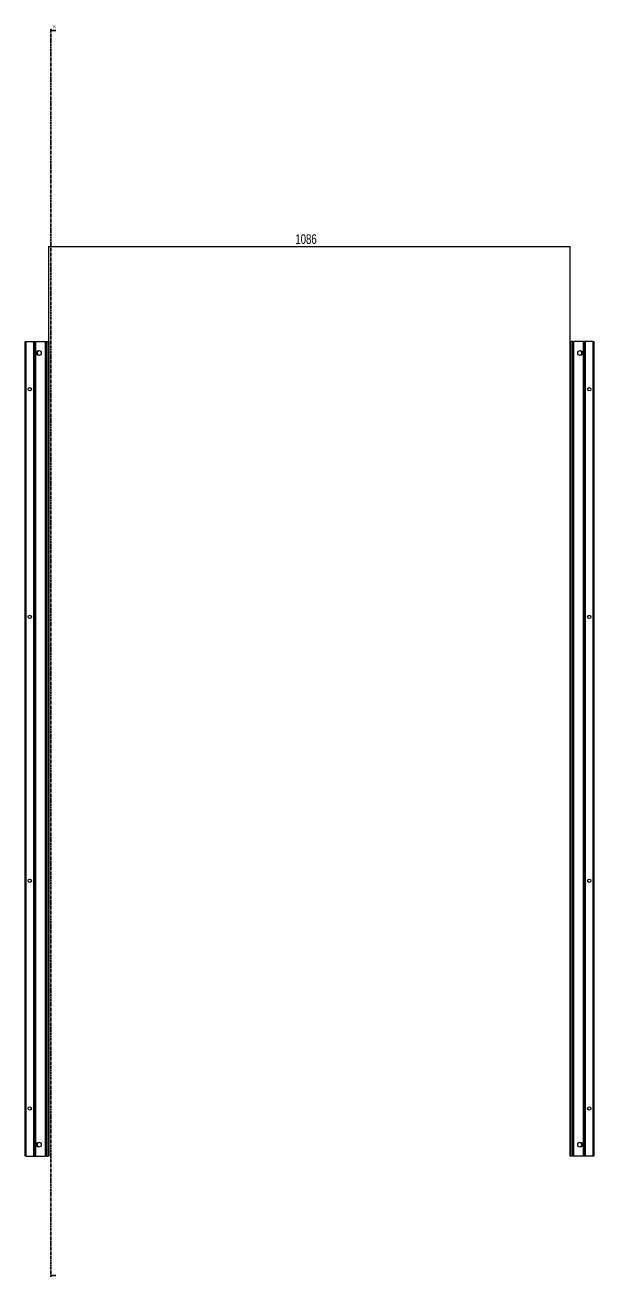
# Model space of a CAD drawing. Header units: millimetres. Extents: x -199 to 5573, y -2447 to 1507.
# Drawn here: x 2007 to 3193, y -1104 to 1507 of the extents above; entities that cross this region are included whole.
import ezdxf

# ---------------------------------------------------------------- set-up
doc = ezdxf.new("R2010")
doc.units = ezdxf.units.MM
doc.linetypes.add('CENTER', pattern=[10.16, 6.35, -1.27, 1.27, -1.27])
doc.layers.add('FORMAT', color=7, linetype='Continuous')
doc.styles.add('SLDTEXTSTYLE0', font='TXT', dxfattribs={"width": 0.75})
doc.dimstyles.new('SLDDIMSTYLE0', dxfattribs={"dimtxt": 20, "dimasz": 10, "dimexe": 0, "dimexo": 0.0625, "dimgap": 5, "dimtad": 2, "dimdec": 1, "dimrnd": 1e-09, "dimzin": 12, "dimdsep": 46, "dimtxsty": 'SLDTEXTSTYLE0', "dimsah": 1, "dimcen": 0.09, "dimadec": 0, "dimazin": 3, "dimtfac": 1, "dimtofl": 0, "dimtmove": 0, "dimatfit": 3, "dimfxl": 0, "dimfrac": 2, "dimtolj": 1, "dimtzin": 12, "dimarcsym": 0})

# ---------------------------------------------------------------- blocks, each defined once
blk = doc.blocks.new('_D_4')
at = {"layer": 'FORMAT'}
for p, q in [((2057.1, 847.2), (2057.1, 1046)), ((2057.1, 1045), (3143.1, 1045)), ((3143.1, 847.2), (3143.1, 1046))]:
    blk.add_line(p, q, dxfattribs=at)
for points in [[(2057.1, 1045), (2067.1, 1043.5), (2067.1, 1046.5)], [(3143.1, 1045), (3133.1, 1046.5), (3133.1, 1043.5)]]:
    blk.add_solid(points, dxfattribs=at)
at = {"layer": 'FORMAT', "insert": (2570.5, 1070.8), "char_height": 20, "attachment_point": 1, "style": 'SLDTEXTSTYLE0'}
blk.add_mtext('1086', dxfattribs=at)

msp = doc.modelspace()

# ---------------------------------------------------------------- linework, layer by layer
at = {"color": 7, "linetype": 'CENTER', "lineweight": 35}
msp.add_line((2060.78, 1499.09), (2060.78, -1103.67), dxfattribs=at)
at = {"color": 7, "linetype": 'Continuous', "lineweight": 35}
for p, q in [((2071.42, 1496.09), (2060.78, 1496.09)), ((2071.42, -1100.67), (2060.78, -1100.67))]:
    msp.add_line(p, q, dxfattribs=at)
at = {"color": 7, "linetype": 'Continuous', "lineweight": 25}
for p, q in [((2007.35, -851.79), (2007.35, 847.21)), ((2007.35, 847.21), (2009.35, 847.21)), ((2009.35, 847.21), (2024.7, 847.21)), ((2024.7, 847.21), (2025.35, 847.21)), ((2025.35, 823.46), (2025.35, 847.21)), ((2025.35, 847.21), (2025.94, 847.21)), ((2025.94, 847.21), (2027.14, 847.21)), ((2027.14, 847.21), (2027.14, -851.79)), ((2027.14, 847.21), (2027.18, 847.21)), ((2027.18, 847.21), (2027.18, -851.79)), ((2027.18, 847.21), (2028.38, 847.21)), ((2028.38, 847.21), (2029.8, 847.21)), ((2029.8, 847.21), (2049.2, 847.21)), ((2049.2, 847.21), (2049.85, 847.21)), ((2049.85, -851.79), (2049.85, 847.21)), ((2049.85, 847.21), (2051.85, 847.21)), ((2051.85, 847.21), (2055.05, 847.21)), ((2055.05, 847.21), (2057.05, 847.21)), ((2057.05, 847.21), (2057.05, -851.79)), ((3143.05, -851.79), (3143.05, 847.21)), ((3143.05, 847.21), (3145.05, 847.21)), ((3148.25, 847.21), (3145.05, 847.21)), ((3148.25, 847.21), (3150.25, 847.21)), ((3150.25, 847.21), (3150.25, -851.79)), ((3150.25, 847.21), (3150.9, 847.21)), ((3170.3, 847.21), (3150.9, 847.21)), ((3170.3, 847.21), (3171.72, 847.21)), ((3172.92, 847.21), (3171.72, 847.21)), ((3172.92, -851.79), (3172.92, 847.21)), ((3172.96, 847.21), (3172.92, 847.21)), ((3172.96, -851.79), (3172.96, 847.21)), ((3174.16, 847.21), (3172.96, 847.21)), ((3174.16, 847.21), (3174.75, 847.21)), ((3174.75, 847.21), (3174.75, 823.46)), ((3174.75, 847.21), (3175.4, 847.21)), ((3190.75, 847.21), (3175.4, 847.21)), ((3190.75, 847.21), (3192.75, 847.21)), ((3192.75, 847.21), (3192.75, -851.79)), ((2025.41, 823.35), (2025.35, 823.46)), ((2025.35, 823.46), (2025.35, 821.96)), ((2025.35, 821.96), (2025.41, 822.06)), ((2025.35, 773.46), (2025.35, 821.96)), ((2025.41, 822.06), (2025.41, 823.35)), ((2035.4, 827.73), (2035.4, 828.14)), ((3164.7, 828.14), (3164.7, 827.73)), ((3174.75, 823.46), (3174.69, 823.35)), ((3174.69, 823.35), (3174.69, 822.06)), ((3174.69, 822.06), (3174.75, 821.96)), ((3174.75, 821.96), (3174.75, 823.46)), ((3174.75, 821.96), (3174.75, 773.46)), ((2025.41, 773.35), (2025.35, 773.46)), ((2025.35, 773.46), (2025.35, 771.96)), ((2025.35, 771.96), (2025.41, 772.06)), ((2025.35, 723.46), (2025.35, 771.96)), ((2025.41, 772.06), (2025.41, 773.35)), ((3174.75, 773.46), (3174.69, 773.35)), ((3174.69, 773.35), (3174.69, 772.06)), ((3174.69, 772.06), (3174.75, 771.96)), ((3174.75, 771.96), (3174.75, 773.46)), ((3174.75, 771.96), (3174.75, 723.46)), ((2025.41, 723.35), (2025.35, 723.46)), ((2025.35, 723.46), (2025.35, 721.96)), ((2025.35, 721.96), (2025.41, 722.06)), ((2025.35, 673.46), (2025.35, 721.96)), ((2025.41, 722.06), (2025.41, 723.35)), ((3174.75, 723.46), (3174.69, 723.35)), ((3174.69, 723.35), (3174.69, 722.06)), ((3174.69, 722.06), (3174.75, 721.96)), ((3174.75, 721.96), (3174.75, 723.46)), ((3174.75, 721.96), (3174.75, 673.46)), ((2025.41, 673.35), (2025.35, 673.46)), ((2025.35, 673.46), (2025.35, 671.96)), ((2025.35, 671.96), (2025.41, 672.06)), ((2025.35, 623.46), (2025.35, 671.96)), ((2025.41, 672.06), (2025.41, 673.35)), ((3174.75, 673.46), (3174.69, 673.35)), ((3174.69, 673.35), (3174.69, 672.06)), ((3174.69, 672.06), (3174.75, 671.96)), ((3174.75, 671.96), (3174.75, 673.46)), ((3174.75, 671.96), (3174.75, 623.46)), ((2025.41, 623.35), (2025.35, 623.46)), ((2025.35, 623.46), (2025.35, 621.96)), ((2025.35, 621.96), (2025.41, 622.06)), ((2025.35, 573.46), (2025.35, 621.96)), ((2025.41, 622.06), (2025.41, 623.35)), ((3174.75, 623.46), (3174.69, 623.35)), ((3174.69, 623.35), (3174.69, 622.06)), ((3174.69, 622.06), (3174.75, 621.96)), ((3174.75, 621.96), (3174.75, 623.46)), ((3174.75, 621.96), (3174.75, 573.46)), ((2025.41, 573.35), (2025.35, 573.46)), ((2025.35, 573.46), (2025.35, 571.96)), ((2025.35, 571.96), (2025.41, 572.06)), ((2025.35, 523.46), (2025.35, 571.96)), ((2025.41, 572.06), (2025.41, 573.35)), ((3174.75, 573.46), (3174.69, 573.35)), ((3174.69, 573.35), (3174.69, 572.06)), ((3174.69, 572.06), (3174.75, 571.96)), ((3174.75, 571.96), (3174.75, 573.46)), ((3174.75, 571.96), (3174.75, 523.46)), ((2025.41, 523.35), (2025.35, 523.46)), ((2025.35, 523.46), (2025.35, 521.96)), ((2025.41, 522.06), (2025.41, 523.35)), ((3174.75, 523.46), (3174.69, 523.35)), ((3174.69, 523.35), (3174.69, 522.06)), ((3174.75, 521.96), (3174.75, 523.46)), ((2025.35, 521.96), (2025.41, 522.06)), ((2025.35, 473.46), (2025.35, 521.96)), ((3174.69, 522.06), (3174.75, 521.96)), ((3174.75, 521.96), (3174.75, 473.46)), ((2025.41, 473.35), (2025.35, 473.46)), ((2025.35, 473.46), (2025.35, 471.96)), ((2025.35, 471.96), (2025.41, 472.06)), ((2025.35, 423.46), (2025.35, 471.96)), ((2025.41, 472.06), (2025.41, 473.35)), ((3174.75, 473.46), (3174.69, 473.35)), ((3174.69, 473.35), (3174.69, 472.06)), ((3174.69, 472.06), (3174.75, 471.96)), ((3174.75, 471.96), (3174.75, 473.46)), ((3174.75, 471.96), (3174.75, 423.46)), ((2025.41, 423.35), (2025.35, 423.46)), ((2025.35, 423.46), (2025.35, 421.96)), ((2025.35, 421.96), (2025.41, 422.06)), ((2025.35, 373.46), (2025.35, 421.96)), ((2025.41, 422.06), (2025.41, 423.35)), ((3174.75, 423.46), (3174.69, 423.35)), ((3174.69, 423.35), (3174.69, 422.06)), ((3174.69, 422.06), (3174.75, 421.96)), ((3174.75, 421.96), (3174.75, 423.46)), ((3174.75, 421.96), (3174.75, 373.46)), ((2025.41, 373.35), (2025.35, 373.46)), ((2025.35, 373.46), (2025.35, 371.96)), ((2025.35, 371.96), (2025.41, 372.06)), ((2025.35, 323.46), (2025.35, 371.96)), ((2025.41, 372.06), (2025.41, 373.35)), ((3174.75, 373.46), (3174.69, 373.35)), ((3174.69, 373.35), (3174.69, 372.06)), ((3174.69, 372.06), (3174.75, 371.96)), ((3174.75, 371.96), (3174.75, 373.46)), ((3174.75, 371.96), (3174.75, 323.46)), ((2025.41, 323.35), (2025.35, 323.46)), ((2025.35, 323.46), (2025.35, 321.96)), ((2025.35, 321.96), (2025.41, 322.06)), ((2025.35, 273.46), (2025.35, 321.96)), ((2025.41, 322.06), (2025.41, 323.35)), ((3174.75, 323.46), (3174.69, 323.35)), ((3174.69, 323.35), (3174.69, 322.06)), ((3174.69, 322.06), (3174.75, 321.96)), ((3174.75, 321.96), (3174.75, 323.46)), ((3174.75, 321.96), (3174.75, 273.46)), ((2025.41, 273.35), (2025.35, 273.46)), ((2025.35, 273.46), (2025.35, 271.96)), ((2025.35, 271.96), (2025.41, 272.06)), ((2025.35, 223.46), (2025.35, 271.96)), ((2025.41, 272.06), (2025.41, 273.35)), ((3174.75, 273.46), (3174.69, 273.35)), ((3174.69, 273.35), (3174.69, 272.06)), ((3174.69, 272.06), (3174.75, 271.96)), ((3174.75, 271.96), (3174.75, 273.46)), ((3174.75, 271.96), (3174.75, 223.46)), ((2025.41, 223.35), (2025.35, 223.46)), ((2025.35, 223.46), (2025.35, 221.96)), ((2025.35, 221.96), (2025.41, 222.06)), ((2025.35, 173.46), (2025.35, 221.96)), ((2025.41, 222.06), (2025.41, 223.35)), ((3174.75, 223.46), (3174.69, 223.35)), ((3174.69, 223.35), (3174.69, 222.06)), ((3174.69, 222.06), (3174.75, 221.96)), ((3174.75, 221.96), (3174.75, 223.46)), ((3174.75, 221.96), (3174.75, 173.46)), ((2025.41, 173.35), (2025.35, 173.46)), ((2025.35, 173.46), (2025.35, 171.96)), ((2025.35, 171.96), (2025.41, 172.06)), ((2025.35, 123.46), (2025.35, 171.96)), ((2025.41, 172.06), (2025.41, 173.35)), ((3174.75, 173.46), (3174.69, 173.35)), ((3174.69, 173.35), (3174.69, 172.06)), ((3174.69, 172.06), (3174.75, 171.96)), ((3174.75, 171.96), (3174.75, 173.46)), ((3174.75, 171.96), (3174.75, 123.46)), ((2025.41, 123.35), (2025.35, 123.46)), ((2025.35, 123.46), (2025.35, 121.96)), ((2025.35, 121.96), (2025.41, 122.06)), ((2025.35, 73.46), (2025.35, 121.96)), ((2025.41, 122.06), (2025.41, 123.35)), ((3174.75, 123.46), (3174.69, 123.35)), ((3174.69, 123.35), (3174.69, 122.06)), ((3174.69, 122.06), (3174.75, 121.96)), ((3174.75, 121.96), (3174.75, 123.46)), ((3174.75, 121.96), (3174.75, 73.46)), ((2025.41, 73.35), (2025.35, 73.46)), ((2025.35, 73.46), (2025.35, 71.96)), ((2025.35, 71.96), (2025.41, 72.06)), ((2025.35, 23.46), (2025.35, 71.96)), ((2025.41, 72.06), (2025.41, 73.35)), ((3174.75, 73.46), (3174.69, 73.35)), ((3174.69, 73.35), (3174.69, 72.06)), ((3174.69, 72.06), (3174.75, 71.96)), ((3174.75, 71.96), (3174.75, 73.46)), ((3174.75, 71.96), (3174.75, 23.46)), ((2025.41, 23.35), (2025.35, 23.46)), ((2025.35, 23.46), (2025.35, 21.96)), ((2025.35, 21.96), (2025.41, 22.06)), ((2025.35, -26.54), (2025.35, 21.96)), ((2025.41, 22.06), (2025.41, 23.35)), ((3174.75, 23.46), (3174.69, 23.35)), ((3174.69, 23.35), (3174.69, 22.06)), ((3174.69, 22.06), (3174.75, 21.96)), ((3174.75, 21.96), (3174.75, 23.46)), ((3174.75, 21.96), (3174.75, -26.54)), ((2025.41, -26.65), (2025.35, -26.54)), ((2025.35, -26.54), (2025.35, -28.04)), ((2025.35, -28.04), (2025.41, -27.94)), ((2025.35, -76.54), (2025.35, -28.04)), ((2025.41, -27.94), (2025.41, -26.65)), ((3174.75, -26.54), (3174.69, -26.65)), ((3174.69, -26.65), (3174.69, -27.94)), ((3174.69, -27.94), (3174.75, -28.04)), ((3174.75, -28.04), (3174.75, -26.54)), ((3174.75, -28.04), (3174.75, -76.54)), ((2025.41, -76.65), (2025.35, -76.54)), ((2025.35, -76.54), (2025.35, -78.04)), ((2025.35, -78.04), (2025.41, -77.94)), ((2025.35, -126.54), (2025.35, -78.04)), ((2025.41, -77.94), (2025.41, -76.65)), ((3174.75, -76.54), (3174.69, -76.65)), ((3174.69, -76.65), (3174.69, -77.94)), ((3174.69, -77.94), (3174.75, -78.04)), ((3174.75, -78.04), (3174.75, -76.54)), ((3174.75, -78.04), (3174.75, -126.54)), ((2025.41, -126.65), (2025.35, -126.54)), ((2025.35, -126.54), (2025.35, -128.04)), ((2025.35, -128.04), (2025.41, -127.94)), ((2025.35, -176.54), (2025.35, -128.04)), ((2025.41, -127.94), (2025.41, -126.65)), ((3174.75, -126.54), (3174.69, -126.65)), ((3174.69, -126.65), (3174.69, -127.94)), ((3174.69, -127.94), (3174.75, -128.04)), ((3174.75, -128.04), (3174.75, -126.54)), ((3174.75, -128.04), (3174.75, -176.54)), ((2025.41, -176.65), (2025.35, -176.54)), ((2025.35, -176.54), (2025.35, -178.04)), ((2025.35, -178.04), (2025.41, -177.94)), ((2025.35, -226.54), (2025.35, -178.04)), ((2025.41, -177.94), (2025.41, -176.65)), ((3174.75, -176.54), (3174.69, -176.65)), ((3174.69, -176.65), (3174.69, -177.94)), ((3174.69, -177.94), (3174.75, -178.04)), ((3174.75, -178.04), (3174.75, -176.54)), ((3174.75, -178.04), (3174.75, -226.54)), ((2025.41, -226.65), (2025.35, -226.54)), ((2025.35, -226.54), (2025.35, -228.04)), ((2025.35, -228.04), (2025.41, -227.94)), ((2025.35, -276.54), (2025.35, -228.04)), ((2025.41, -227.94), (2025.41, -226.65)), ((3174.75, -226.54), (3174.69, -226.65)), ((3174.69, -226.65), (3174.69, -227.94)), ((3174.69, -227.94), (3174.75, -228.04)), ((3174.75, -228.04), (3174.75, -226.54)), ((3174.75, -228.04), (3174.75, -276.54)), ((2025.41, -276.65), (2025.35, -276.54)), ((2025.35, -276.54), (2025.35, -278.04)), ((2025.35, -278.04), (2025.41, -277.94)), ((2025.35, -326.54), (2025.35, -278.04)), ((2025.41, -277.94), (2025.41, -276.65)), ((3174.75, -276.54), (3174.69, -276.65)), ((3174.69, -276.65), (3174.69, -277.94)), ((3174.69, -277.94), (3174.75, -278.04)), ((3174.75, -278.04), (3174.75, -276.54)), ((3174.75, -278.04), (3174.75, -326.54)), ((2025.41, -326.65), (2025.35, -326.54)), ((2025.35, -326.54), (2025.35, -328.04)), ((2025.35, -328.04), (2025.41, -327.94)), ((2025.35, -376.54), (2025.35, -328.04)), ((2025.41, -327.94), (2025.41, -326.65)), ((3174.75, -326.54), (3174.69, -326.65)), ((3174.69, -326.65), (3174.69, -327.94)), ((3174.69, -327.94), (3174.75, -328.04)), ((3174.75, -328.04), (3174.75, -326.54)), ((3174.75, -328.04), (3174.75, -376.54)), ((2025.41, -376.65), (2025.35, -376.54)), ((2025.35, -376.54), (2025.35, -378.04)), ((2025.35, -378.04), (2025.41, -377.94)), ((2025.35, -426.54), (2025.35, -378.04)), ((2025.41, -377.94), (2025.41, -376.65)), ((3174.75, -376.54), (3174.69, -376.65)), ((3174.69, -376.65), (3174.69, -377.94)), ((3174.69, -377.94), (3174.75, -378.04)), ((3174.75, -378.04), (3174.75, -376.54)), ((3174.75, -378.04), (3174.75, -426.54)), ((2025.41, -426.65), (2025.35, -426.54)), ((2025.35, -426.54), (2025.35, -428.04)), ((2025.35, -428.04), (2025.41, -427.94)), ((2025.35, -476.54), (2025.35, -428.04)), ((2025.41, -427.94), (2025.41, -426.65)), ((3174.75, -426.54), (3174.69, -426.65)), ((3174.69, -426.65), (3174.69, -427.94)), ((3174.69, -427.94), (3174.75, -428.04)), ((3174.75, -428.04), (3174.75, -426.54)), ((3174.75, -428.04), (3174.75, -476.54)), ((2025.41, -476.65), (2025.35, -476.54)), ((2025.35, -476.54), (2025.35, -478.04)), ((2025.35, -478.04), (2025.41, -477.94)), ((2025.35, -526.54), (2025.35, -478.04)), ((2025.41, -477.94), (2025.41, -476.65)), ((3174.75, -476.54), (3174.69, -476.65)), ((3174.69, -476.65), (3174.69, -477.94)), ((3174.69, -477.94), (3174.75, -478.04)), ((3174.75, -478.04), (3174.75, -476.54)), ((3174.75, -478.04), (3174.75, -526.54)), ((2025.41, -526.65), (2025.35, -526.54)), ((2025.35, -526.54), (2025.35, -528.04)), ((2025.35, -528.04), (2025.41, -527.94)), ((2025.35, -576.54), (2025.35, -528.04)), ((2025.41, -527.94), (2025.41, -526.65)), ((3174.75, -526.54), (3174.69, -526.65)), ((3174.69, -526.65), (3174.69, -527.94)), ((3174.69, -527.94), (3174.75, -528.04)), ((3174.75, -528.04), (3174.75, -526.54)), ((3174.75, -528.04), (3174.75, -576.54)), ((2025.41, -576.65), (2025.35, -576.54)), ((2025.35, -576.54), (2025.35, -578.04)), ((2025.35, -578.04), (2025.41, -577.94)), ((2025.35, -626.54), (2025.35, -578.04)), ((2025.41, -577.94), (2025.41, -576.65)), ((3174.75, -576.54), (3174.69, -576.65)), ((3174.69, -576.65), (3174.69, -577.94)), ((3174.69, -577.94), (3174.75, -578.04)), ((3174.75, -578.04), (3174.75, -576.54)), ((3174.75, -578.04), (3174.75, -626.54)), ((2025.41, -626.65), (2025.35, -626.54)), ((2025.35, -626.54), (2025.35, -628.04)), ((3174.75, -626.54), (3174.69, -626.65)), ((3174.75, -628.04), (3174.75, -626.54)), ((2025.35, -628.04), (2025.41, -627.94)), ((2025.35, -676.54), (2025.35, -628.04)), ((2025.41, -627.94), (2025.41, -626.65)), ((3174.69, -626.65), (3174.69, -627.94)), ((3174.69, -627.94), (3174.75, -628.04)), ((3174.75, -628.04), (3174.75, -676.54)), ((2025.41, -676.65), (2025.35, -676.54)), ((2025.35, -676.54), (2025.35, -678.04)), ((2025.35, -678.04), (2025.41, -677.94)), ((2025.35, -726.54), (2025.35, -678.04)), ((2025.41, -677.94), (2025.41, -676.65)), ((3174.75, -676.54), (3174.69, -676.65)), ((3174.69, -676.65), (3174.69, -677.94)), ((3174.69, -677.94), (3174.75, -678.04)), ((3174.75, -678.04), (3174.75, -676.54)), ((3174.75, -678.04), (3174.75, -726.54)), ((2025.41, -726.65), (2025.35, -726.54)), ((2025.35, -726.54), (2025.35, -728.04)), ((2025.35, -728.04), (2025.41, -727.94)), ((2025.35, -776.54), (2025.35, -728.04)), ((2025.41, -727.94), (2025.41, -726.65)), ((3174.75, -726.54), (3174.69, -726.65)), ((3174.69, -726.65), (3174.69, -727.94)), ((3174.69, -727.94), (3174.75, -728.04)), ((3174.75, -728.04), (3174.75, -726.54)), ((3174.75, -728.04), (3174.75, -776.54)), ((2025.41, -776.65), (2025.35, -776.54)), ((2025.35, -776.54), (2025.35, -778.04)), ((2025.35, -778.04), (2025.41, -777.94)), ((2025.35, -826.54), (2025.35, -778.04)), ((2025.41, -777.94), (2025.41, -776.65)), ((3174.75, -776.54), (3174.69, -776.65)), ((3174.69, -776.65), (3174.69, -777.94)), ((3174.69, -777.94), (3174.75, -778.04)), ((3174.75, -778.04), (3174.75, -776.54)), ((3174.75, -778.04), (3174.75, -826.54)), ((2025.41, -826.65), (2025.35, -826.54)), ((2025.35, -826.54), (2025.35, -828.04)), ((2025.35, -828.04), (2025.41, -827.94)), ((2025.35, -851.79), (2025.35, -828.04)), ((2025.41, -827.94), (2025.41, -826.65)), ((2035.4, -832.73), (2035.4, -832.32)), ((3164.7, -832.32), (3164.7, -832.73)), ((3174.75, -826.54), (3174.69, -826.65)), ((3174.69, -826.65), (3174.69, -827.94)), ((3174.69, -827.94), (3174.75, -828.04)), ((3174.75, -828.04), (3174.75, -826.54)), ((3174.75, -828.04), (3174.75, -851.79)), ((2009.35, -851.79), (2007.35, -851.79)), ((2009.35, -851.79), (2024.7, -851.79)), ((2025.35, -851.79), (2024.7, -851.79)), ((2025.94, -851.79), (2025.35, -851.79)), ((2025.94, -851.79), (2027.14, -851.79)), ((2027.14, -851.79), (2027.18, -851.79)), ((2027.18, -851.79), (2028.38, -851.79)), ((2029.8, -851.79), (2028.38, -851.79)), ((2029.8, -851.79), (2049.2, -851.79)), ((2049.85, -851.79), (2049.2, -851.79)), ((2051.85, -851.79), (2049.85, -851.79)), ((2051.85, -851.79), (2055.05, -851.79)), ((2057.05, -851.79), (2055.05, -851.79)), ((3145.05, -851.79), (3143.05, -851.79)), ((3148.25, -851.79), (3145.05, -851.79)), ((3150.25, -851.79), (3148.25, -851.79)), ((3150.9, -851.79), (3150.25, -851.79)), ((3170.3, -851.79), (3150.9, -851.79)), ((3171.72, -851.79), (3170.3, -851.79)), ((3172.92, -851.79), (3171.72, -851.79)), ((3172.96, -851.79), (3172.92, -851.79)), ((3174.16, -851.79), (3172.96, -851.79)), ((3174.75, -851.79), (3174.16, -851.79)), ((3175.4, -851.79), (3174.75, -851.79)), ((3190.75, -851.79), (3175.4, -851.79)), ((3192.75, -851.79), (3190.75, -851.79))]:
    msp.add_line(p, q, dxfattribs=at)
at = {"color": 8, "linetype": 'Continuous', "lineweight": 18}
for p, q in [((2009.35, 847.21), (2009.35, -851.79)), ((2024.7, -851.79), (2024.7, 847.21)), ((2025.94, 847.21), (2025.94, -851.79)), ((2028.38, -851.79), (2028.38, 847.21)), ((2029.8, 847.21), (2029.8, -851.79)), ((2049.2, -851.79), (2049.2, 847.21)), ((2051.85, 847.21), (2051.85, -851.79)), ((2055.05, -851.79), (2055.05, 847.21)), ((3145.05, 847.21), (3145.05, -851.79)), ((3148.25, -851.79), (3148.25, 847.21)), ((3150.9, 847.21), (3150.9, -851.79)), ((3170.3, -851.79), (3170.3, 847.21)), ((3171.72, 847.21), (3171.72, -851.79)), ((3174.16, -851.79), (3174.16, 847.21)), ((3175.4, 847.21), (3175.4, -851.79)), ((3190.75, -851.79), (3190.75, 847.21))]:
    msp.add_line(p, q, dxfattribs=at)
at = {"color": 7, "linetype": 'Continuous', "lineweight": 25}
for centre, radius in [((2036.2, 823.21), 5), ((3163.9, 823.21), 5), ((2017.25, 747.71), 3.5), ((3182.85, 747.71), 3.5), ((2017.25, 272.71), 3.5), ((3182.85, 272.71), 3.5), ((2017.25, -277.29), 3.5), ((3182.85, -277.29), 3.5), ((2017.25, -752.29), 3.5), ((3182.85, -752.29), 3.5), ((2036.2, -827.79), 5), ((3163.9, -827.79), 5)]:
    msp.add_circle(centre, radius, dxfattribs=at)
for centre, radius, start, end in [((2037.7, 822.71), 5.25, 119.14074, 233.81086), ((2034.9, 827.73), 0.5, 299.14074, 0), ((3165.2, 827.73), 0.5, 180, 240.85926), ((3162.4, 822.71), 5.25, 306.18861, 60.85926), ((2037.7, -827.29), 5.25, 126.18914, 240.85926), ((2034.9, -832.32), 0.5, 0, 60.85926), ((3165.2, -832.32), 0.5, 119.14074, 180), ((3162.4, -827.29), 5.25, 299.14074, 53.81089)]:
    msp.add_arc(centre, radius, start, end, dxfattribs=at)
at = {"color": 7, "linetype": 'Continuous', "lineweight": 35}
for points in [[(2060.78, 1496.09), (2067.78, 1494.97), (2067.78, 1497.21)], [(2060.78, -1100.67), (2067.78, -1101.79), (2067.78, -1099.55)]]:
    msp.add_solid(points, dxfattribs=at)

# ---------------------------------------------------------------- texts
at = {"color": 7, "linetype": 'Continuous', "insert": (2065.9, 1507.19), "char_height": 7, "attachment_point": 1, "style": 'SLDTEXTSTYLE0'}
msp.add_mtext('K', dxfattribs=at)

# ---------------------------------------------------------------- dimensions: what is measured, and where the dimension line sits
at = {"layer": 'FORMAT'}
dim = msp.add_linear_dim(base=(3143.05, 1045), p1=(2057.05, 847.21), p2=(3143.05, 847.21), angle=0, dimstyle='SLDDIMSTYLE0', dxfattribs=at)
dim.commit()
dim.dimension.update_dxf_attribs({"geometry": '_D_4', "text_midpoint": (2600.05, 1045), "dimtype": 160})

doc.saveas('drawing.dxf')
